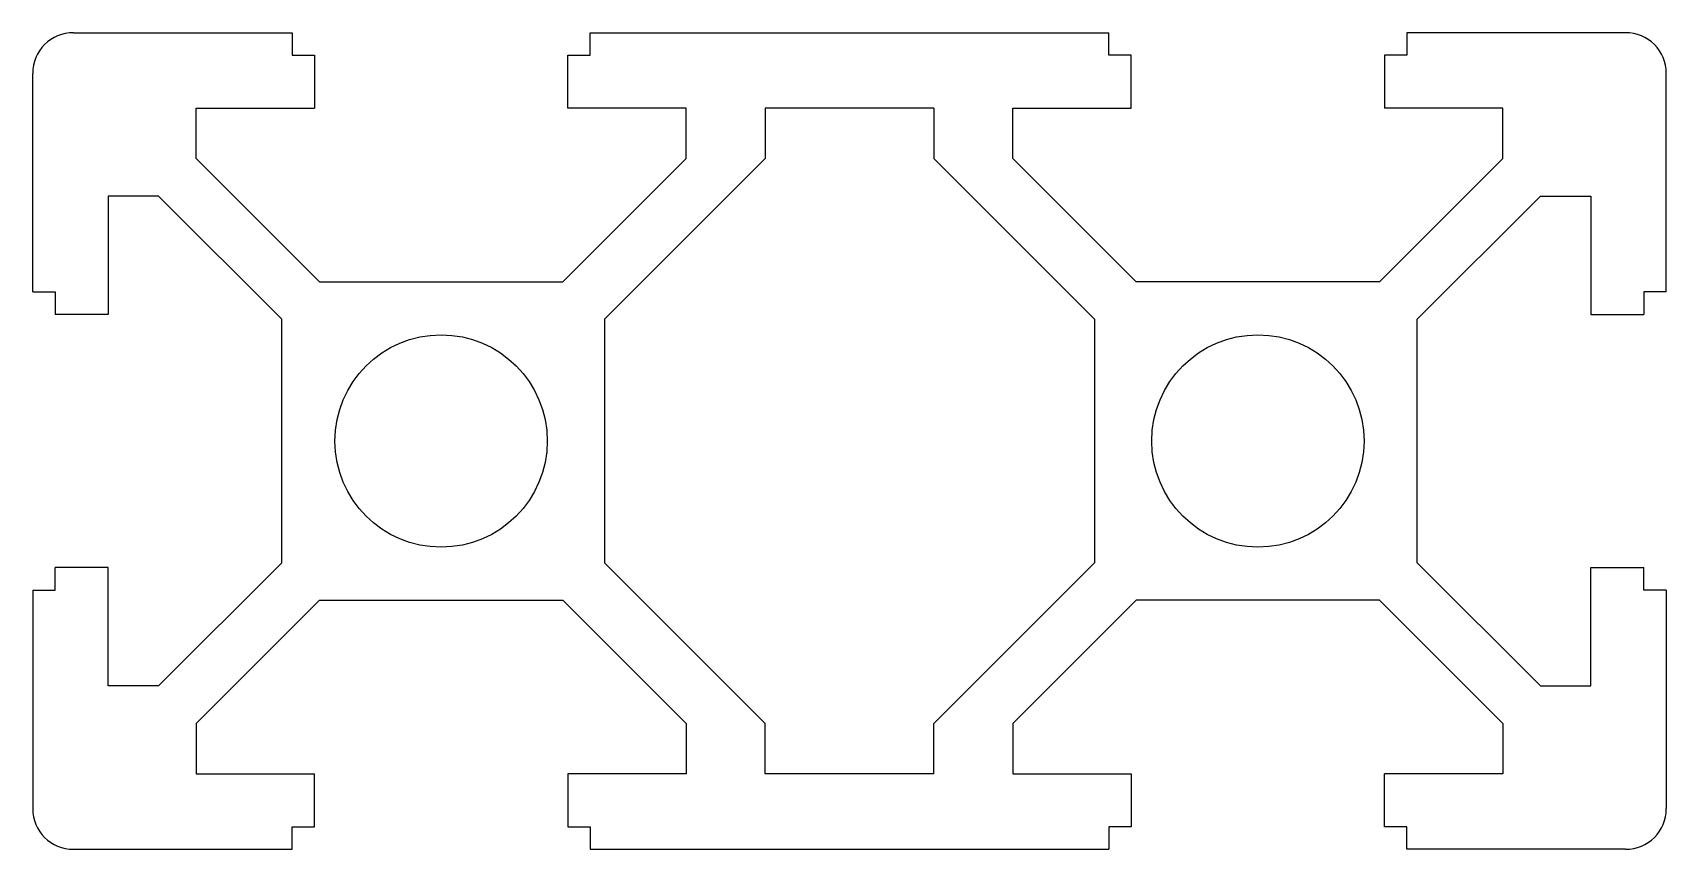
# Model space of a CAD drawing. Header units: metres. Extents: x -20 to 20, y -10 to 10.
import ezdxf

# ---------------------------------------------------------------- set-up
doc = ezdxf.new("R2010")
doc.units = ezdxf.units.M

msp = doc.modelspace()

# ---------------------------------------------------------------- linework, layer by layer
for p, q in [((-19, 10), (-13.65, 10)), ((-13.65, 10), (-13.65, 9.45)), ((-6.35, 10), (6.35, 10)), ((-6.35, 9.45), (-6.35, 10)), ((6.35, 9.45), (6.35, 10)), ((19, 10), (13.65, 10)), ((13.65, 10), (13.65, 9.45)), ((-13.65, 9.45), (-13.1, 9.45)), ((-13.1, 9.45), (-13.1, 8.15)), ((-6.9, 9.45), (-6.35, 9.45)), ((-6.9, 8.15), (-6.9, 9.45)), ((6.9, 9.45), (6.35, 9.45)), ((6.9, 8.15), (6.9, 9.45)), ((13.65, 9.45), (13.1, 9.45)), ((13.1, 9.45), (13.1, 8.15)), ((-20, 3.65), (-20, 9)), ((20, 3.65), (20, 9)), ((-16, 6.919), (-16, 8.15)), ((-16, 8.15), (-13.1, 8.15)), ((-4, 8.15), (-6.9, 8.15)), ((-4, 6.919), (-4, 8.15)), ((-2.062, 8.15), (-2.062, 6.919)), ((2.062, 8.15), (-2.062, 8.15)), ((2.062, 8.15), (2.062, 6.919)), ((4, 6.919), (4, 8.15)), ((4, 8.15), (6.9, 8.15)), ((16, 8.15), (13.1, 8.15)), ((16, 6.919), (16, 8.15)), ((-16, 6.919), (-12.981, 3.9)), ((-7.019, 3.9), (-4, 6.919)), ((-2.062, 6.919), (-6, 2.981)), ((2.062, 6.919), (6, 2.981)), ((7.019, 3.9), (4, 6.919)), ((16, 6.919), (12.981, 3.9)), ((-18.15, 6), (-18.15, 3.1)), ((-16.919, 6), (-18.15, 6)), ((-13.9, 2.981), (-16.919, 6)), ((13.9, 2.981), (16.919, 6)), ((16.919, 6), (18.15, 6)), ((18.15, 6), (18.15, 3.1)), ((-20, 3.65), (-19.45, 3.65)), ((-19.45, 3.65), (-19.45, 3.1)), ((-12.981, 3.9), (-7.019, 3.9)), ((12.981, 3.9), (7.019, 3.9)), ((19.45, 3.65), (19.45, 3.1)), ((20, 3.65), (19.45, 3.65)), ((-18.15, 3.1), (-19.45, 3.1)), ((-13.9, -2.981), (-13.9, 2.981)), ((-6, 2.981), (-6, -2.981)), ((6, 2.981), (6, -2.981)), ((13.9, -2.981), (13.9, 2.981)), ((18.15, 3.1), (19.45, 3.1)), ((-18.15, -3.1), (-19.45, -3.1)), ((-19.45, -3.65), (-19.45, -3.1)), ((-18.15, -6), (-18.15, -3.1)), ((-13.9, -2.981), (-16.919, -6)), ((-2.062, -6.919), (-6, -2.981)), ((2.062, -6.919), (6, -2.981)), ((13.9, -2.981), (16.919, -6)), ((18.15, -3.1), (19.45, -3.1)), ((18.15, -6), (18.15, -3.1)), ((19.45, -3.65), (19.45, -3.1)), ((-20, -3.65), (-19.45, -3.65)), ((-20, -3.65), (-20, -9)), ((-16, -6.919), (-12.981, -3.9)), ((-12.981, -3.9), (-7.019, -3.9)), ((-7.019, -3.9), (-4, -6.919)), ((7.019, -3.9), (4, -6.919)), ((12.981, -3.9), (7.019, -3.9)), ((16, -6.919), (12.981, -3.9)), ((20, -3.65), (19.45, -3.65)), ((20, -3.65), (20, -9)), ((-16.919, -6), (-18.15, -6)), ((16.919, -6), (18.15, -6)), ((-16, -6.919), (-16, -8.15)), ((-4, -6.919), (-4, -8.15)), ((-2.062, -8.15), (-2.062, -6.919)), ((2.062, -8.15), (2.062, -6.919)), ((4, -6.919), (4, -8.15)), ((16, -6.919), (16, -8.15)), ((-16, -8.15), (-13.1, -8.15)), ((-13.1, -9.45), (-13.1, -8.15)), ((-4, -8.15), (-6.9, -8.15)), ((-6.9, -8.15), (-6.9, -9.45)), ((2.062, -8.15), (-2.062, -8.15)), ((4, -8.15), (6.9, -8.15)), ((6.9, -8.15), (6.9, -9.45)), ((16, -8.15), (13.1, -8.15)), ((13.1, -9.45), (13.1, -8.15)), ((-13.65, -10), (-13.65, -9.45)), ((-13.65, -9.45), (-13.1, -9.45)), ((-6.9, -9.45), (-6.35, -9.45)), ((-6.35, -9.45), (-6.35, -10)), ((6.35, -9.45), (6.35, -10)), ((6.9, -9.45), (6.35, -9.45)), ((13.65, -9.45), (13.1, -9.45)), ((13.65, -10), (13.65, -9.45)), ((-19, -10), (-13.65, -10)), ((-6.35, -10), (6.35, -10)), ((19, -10), (13.65, -10))]:
    msp.add_line(p, q)
for centre in [(-10, 0), (10, 0)]:
    msp.add_circle(centre, 2.6)
for centre, start, end in [((-19, 9), 90, 180), ((19, 9), 0, 90), ((-19, -9), 180, 270), ((19, -9), 270, 360)]:
    msp.add_arc(centre, 1, start, end)

doc.saveas('drawing.dxf')
